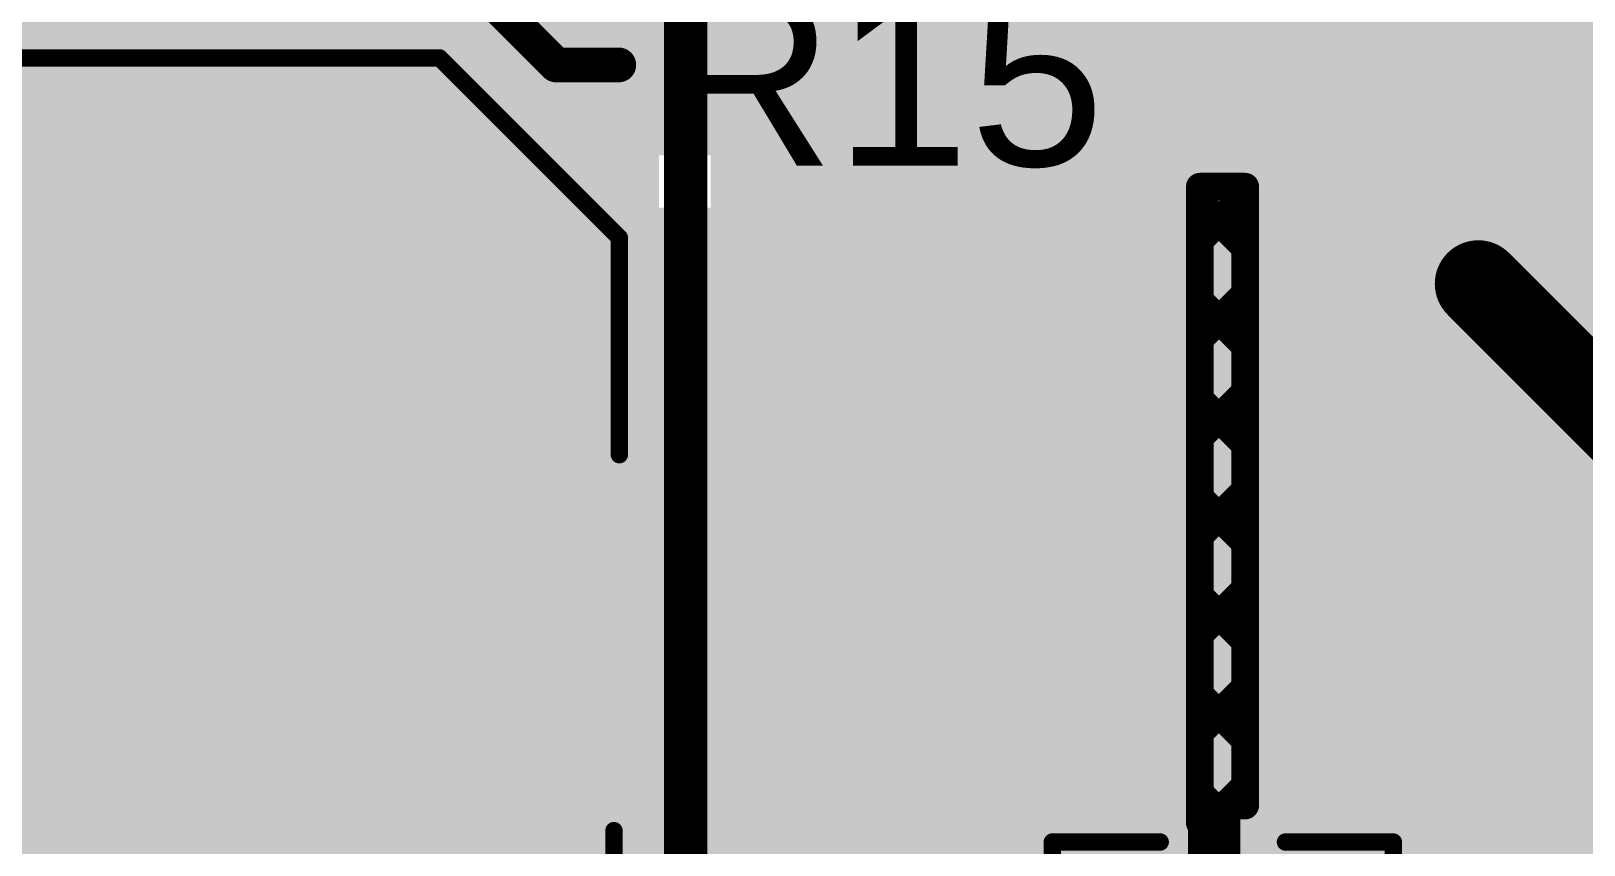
# Model space of a CAD drawing. Header units: millimetres. Extents: x -0.01 to 3.73, y -0.01 to 3.05.
# Drawn here: x 0.8641 to 1.3104, y 0.8129 to 1.0467 of the extents above; entities that cross this region are included whole.
import ezdxf

# ---------------------------------------------------------------- set-up
doc = ezdxf.new("R2010")
doc.units = ezdxf.units.MM
doc.header["$MEASUREMENT"] = 0
for name, color, linetype in [('BottomLayer', 5, 'Continuous'), ('BottomPaste', 16, 'Continuous'), ('BottomSolder', 6, 'Continuous'), ('TopLayer', 1, 'Continuous'), ('TopOverlay', 2, 'Continuous'), ('TopPaste', 8, 'Continuous'), ('TopSolder', 216, 'Continuous')]:
    doc.layers.add(name, color=color, linetype=linetype)
doc.styles.add('Arial', font='', dxfattribs={"height": 0.2})
doc.styles.get('Arial').set_extended_font_data('Arial')

# ---------------------------------------------------------------- blocks, each defined once
blk = doc.blocks.new('D2PAK_B_114')
at = {"layer": 'BottomLayer'}
blk.add_hatch(color=5, dxfattribs=at).paths.add_polyline_path([(0.21654, -0.40984), (-0.21654, -0.40984), (-0.21654, -0.02992), (0.21654, -0.02992)])
at = {"layer": 'BottomPaste'}
blk.add_hatch(color=16, dxfattribs=at).paths.add_polyline_path([(0.21654, -0.40984), (-0.21654, -0.40984), (-0.21654, -0.02992), (0.21654, -0.02992)])
at = {"layer": 'BottomSolder'}
blk.add_hatch(color=6, dxfattribs=at).paths.add_polyline_path([(0.22054, -0.41384), (-0.22054, -0.41384), (-0.22054, -0.02592), (0.22054, -0.02592)])
blk = doc.blocks.new('D2PAK_B_115')
at = {"layer": 'BottomLayer'}
blk.add_hatch(color=5, dxfattribs=at).paths.add_polyline_path([(0.21654, -0.40984), (-0.21654, -0.40984), (-0.21654, -0.02992), (0.21654, -0.02992)])
at = {"layer": 'BottomPaste'}
blk.add_hatch(color=16, dxfattribs=at).paths.add_polyline_path([(0.21654, -0.40984), (-0.21654, -0.40984), (-0.21654, -0.02992), (0.21654, -0.02992)])
at = {"layer": 'BottomSolder'}
blk.add_hatch(color=6, dxfattribs=at).paths.add_polyline_path([(0.22054, -0.41384), (-0.22054, -0.41384), (-0.22054, -0.02592), (0.22054, -0.02592)])
blk = doc.blocks.new('C__0603_199')
at = {"layer": 'TopLayer'}
for points in [[(-0.015, 0.0175), (-0.015, -0.0175), (-0.045, -0.0175), (-0.045, 0.0175)], [(0.045, 0.0175), (0.045, -0.0175), (0.015, -0.0175), (0.015, 0.0175)]]:
    blk.add_hatch(color=1, dxfattribs=at).paths.add_polyline_path(points)
at = {"layer": 'TopPaste'}
for points in [[(-0.015, 0.0175), (-0.015, -0.0175), (-0.045, -0.0175), (-0.045, 0.0175)], [(0.045, 0.0175), (0.045, -0.0175), (0.015, -0.0175), (0.015, 0.0175)]]:
    blk.add_hatch(color=8, dxfattribs=at).paths.add_polyline_path(points)
at = {"layer": 'TopSolder'}
for points in [[(-0.01264, 0.01986), (-0.01264, -0.01986), (-0.04736, -0.01986), (-0.04736, 0.01986)], [(0.04736, 0.01986), (0.04736, -0.01986), (0.01264, -0.01986), (0.01264, 0.01986)]]:
    blk.add_hatch(color=216, dxfattribs=at).paths.add_polyline_path(points)
at = {"layer": 'TopOverlay', "const_width": 0.005}
for points in [[(-0.049, 0.021), (-0.018, 0.021)], [(-0.049, -0.021), (-0.049, 0.021)], [(0.018, 0.021), (0.049, 0.021)], [(0.049, -0.021), (0.049, 0.021)], [(-0.049, -0.021), (-0.018, -0.021)], [(0.018, -0.021), (0.049, -0.021)]]:
    blk.add_lwpolyline(points, dxfattribs=at)
at = {"layer": 'TopOverlay', "const_width": 0.0025}
for points in [[(-0.05025, 0.021, 1), (-0.04775, 0.021, 1)], [(-0.05025, 0.021, 1), (-0.04775, 0.021, 1)], [(-0.01925, 0.021, 1), (-0.01675, 0.021, 1)], [(0.01675, 0.021, 1), (0.01925, 0.021, 1)], [(0.04775, 0.021, 1), (0.05025, 0.021, 1)], [(0.04775, 0.021, 1), (0.05025, 0.021, 1)], [(-0.05025, -0.021, 1), (-0.04775, -0.021, 1)], [(-0.05025, -0.021, 1), (-0.04775, -0.021, 1)], [(-0.01925, -0.021, 1), (-0.01675, -0.021, 1)], [(0.01675, -0.021, 1), (0.01925, -0.021, 1)], [(0.04775, -0.021, 1), (0.05025, -0.021, 1)], [(0.04775, -0.021, 1), (0.05025, -0.021, 1)]]:
    blk.add_lwpolyline(points, format="xyb", close=True, dxfattribs=at)
blk = doc.blocks.new('UCD1H221MNL1GS_201')
at = {"layer": 'TopLayer'}
blk.add_hatch(color=1, dxfattribs=at).paths.add_polyline_path([(-0.23622, 0.04921), (-0.07874, 0.04921), (-0.07874, -0.04921), (-0.23622, -0.04921)])
at = {"layer": 'TopPaste'}
blk.add_hatch(color=8, dxfattribs=at).paths.add_polyline_path([(-0.23622, 0.04921), (-0.07874, 0.04921), (-0.07874, -0.04921), (-0.23622, -0.04921)])
at = {"layer": 'TopSolder'}
blk.add_hatch(color=216, dxfattribs=at).paths.add_polyline_path([(-0.24022, 0.05321), (-0.07474, 0.05321), (-0.07474, -0.05321), (-0.24022, -0.05321)])
at = {"layer": 'TopOverlay', "const_width": 0.005}
for points in [[(-0.16763, 0.11737), (-0.16763, 0.055)], [(-0.16917, -0.053), (-0.16917, -0.11537)], [(-0.11754, -0.167), (-0.16917, -0.11537)], [(0.16753, -0.167), (-0.11754, -0.167)]]:
    blk.add_lwpolyline(points, dxfattribs=at)
at = {"layer": 'TopOverlay', "const_width": 0.0025}
for points in [[(-0.16888, 0.055, 1), (-0.16638, 0.055, 1)], [(-0.17042, -0.053, 1), (-0.16792, -0.053, 1)], [(-0.17042, -0.11537, 1), (-0.16792, -0.11537, 1)], [(-0.17042, -0.11537, 1), (-0.16792, -0.11537, 1)], [(-0.11879, -0.167, 1), (-0.11629, -0.167, 1)], [(-0.11879, -0.167, 1), (-0.11629, -0.167, 1)]]:
    blk.add_lwpolyline(points, format="xyb", close=True, dxfattribs=at)

msp = doc.modelspace()

# ---------------------------------------------------------------- hatches: boundary and pattern name
at = {"layer": 'BottomLayer'}
msp.add_hatch(color=5, dxfattribs=at).paths.add_polyline_path([(1.041, 0.799), (1.041, 1.23), (0.892, 1.23), (0.892, 0.799)])
at = {"layer": 'TopLayer'}
for points in [[(1.8, 1.079), (0.83176, 1.079), (0.83176, 1.011), (1.8, 1.011)], [(1.222, 0.767), (1.402, 0.767), (1.402, 1.034), (1.222, 1.034)], [(0.878, 0.725), (1.191, 0.725), (1.191, 0.996), (0.878, 0.996)]]:
    msp.add_hatch(color=1, dxfattribs=at).paths.add_polyline_path(points)

# ---------------------------------------------------------------- linework, layer by layer
at = {"layer": 'BottomLayer'}
for points, const_width in [([(1.05, 0.79), (1.05, 1.164)], 0.008), ([(1.05446, 0.77516), (1.05446, 1.164)], 0.008), ([(1.05, 1.03457), (1.05446, 1.03903)], 0.008), ([(1.05, 1.03457), (1.05446, 1.03903)], 0.008), ([(1.05, 1.03437), (1.05446, 1.0299)], 0.008), ([(1.05, 1.00628), (1.05446, 1.01075)], 0.008), ([(1.05, 1.00608), (1.05446, 1.00162)], 0.008), ([(1.05, 0.978), (1.05446, 0.98246)], 0.008), ([(1.28, 0.97412), (1.327, 0.92712)], 0.025), ([(1.05, 0.9778), (1.05446, 0.97334)], 0.008), ([(1.05, 0.94972), (1.05446, 0.95418)], 0.008), ([(1.05, 0.94952), (1.05446, 0.94505)], 0.008), ([(1.05, 0.92143), (1.05446, 0.9259)], 0.008), ([(1.05, 0.92123), (1.05446, 0.91677)], 0.008), ([(1.05, 0.89315), (1.05446, 0.89761)], 0.008), ([(1.05, 0.89295), (1.05446, 0.88848)], 0.008), ([(1.05, 0.86486), (1.05446, 0.86933)], 0.008), ([(1.05, 0.86466), (1.05446, 0.8602)], 0.008), ([(1.05, 0.83658), (1.05446, 0.84104)], 0.008), ([(1.05, 0.83638), (1.05446, 0.83191)], 0.008), ([(1.05, 0.80829), (1.05446, 0.81276)], 0.008)]:
    msp.add_lwpolyline(points, dxfattribs=dict(at, const_width=const_width))
for points, const_width in [([(1.05246, 1.03903, 1), (1.05646, 1.03903, 1)], 0.004), ([(1.05246, 1.03903, 1), (1.05646, 1.03903, 1)], 0.004), ([(1.048, 1.03457, 1), (1.052, 1.03457, 1)], 0.004), ([(1.048, 1.03457, 1), (1.052, 1.03457, 1)], 0.004), ([(1.048, 1.03437, 1), (1.052, 1.03437, 1)], 0.004), ([(1.05246, 1.0299, 1), (1.05646, 1.0299, 1)], 0.004), ([(1.05246, 1.01075, 1), (1.05646, 1.01075, 1)], 0.004), ([(1.048, 1.00628, 1), (1.052, 1.00628, 1)], 0.004), ([(1.048, 1.00608, 1), (1.052, 1.00608, 1)], 0.004), ([(1.05246, 1.00162, 1), (1.05646, 1.00162, 1)], 0.004), ([(1.05246, 0.98246, 1), (1.05646, 0.98246, 1)], 0.004), ([(1.27375, 0.97412, 1), (1.28625, 0.97412, 1)], 0.0125), ([(1.048, 0.978, 1), (1.052, 0.978, 1)], 0.004), ([(1.048, 0.9778, 1), (1.052, 0.9778, 1)], 0.004), ([(1.05246, 0.97334, 1), (1.05646, 0.97334, 1)], 0.004), ([(1.05246, 0.95418, 1), (1.05646, 0.95418, 1)], 0.004), ([(1.048, 0.94972, 1), (1.052, 0.94972, 1)], 0.004), ([(1.048, 0.94952, 1), (1.052, 0.94952, 1)], 0.004), ([(1.05246, 0.94505, 1), (1.05646, 0.94505, 1)], 0.004), ([(1.05246, 0.9259, 1), (1.05646, 0.9259, 1)], 0.004), ([(1.048, 0.92143, 1), (1.052, 0.92143, 1)], 0.004), ([(1.048, 0.92123, 1), (1.052, 0.92123, 1)], 0.004), ([(1.05246, 0.91677, 1), (1.05646, 0.91677, 1)], 0.004), ([(1.05246, 0.89761, 1), (1.05646, 0.89761, 1)], 0.004), ([(1.048, 0.89315, 1), (1.052, 0.89315, 1)], 0.004), ([(1.048, 0.89295, 1), (1.052, 0.89295, 1)], 0.004), ([(1.05246, 0.88848, 1), (1.05646, 0.88848, 1)], 0.004), ([(1.05246, 0.86933, 1), (1.05646, 0.86933, 1)], 0.004), ([(1.048, 0.86486, 1), (1.052, 0.86486, 1)], 0.004), ([(1.048, 0.86466, 1), (1.052, 0.86466, 1)], 0.004), ([(1.05246, 0.8602, 1), (1.05646, 0.8602, 1)], 0.004), ([(1.05246, 0.84104, 1), (1.05646, 0.84104, 1)], 0.004), ([(1.048, 0.83658, 1), (1.052, 0.83658, 1)], 0.004), ([(1.048, 0.83638, 1), (1.052, 0.83638, 1)], 0.004), ([(1.05246, 0.83191, 1), (1.05646, 0.83191, 1)], 0.004), ([(1.05246, 0.81276, 1), (1.05646, 0.81276, 1)], 0.004)]:
    msp.add_lwpolyline(points, format="xyb", close=True, dxfattribs=dict(at, const_width=const_width))
at = {"layer": 'TopLayer', "const_width": 0.008}
for points in [[(1.2, 0.81922), (1.2, 1.002)], [(1.2, 1.002), (1.213, 1.002)], [(1.213, 0.82422), (1.213, 1.002)], [(1.2, 0.98658), (1.213, 0.99958)], [(1.2, 0.99751), (1.213, 0.98451)], [(1.2, 0.95829), (1.213, 0.97129)], [(1.2, 0.96922), (1.213, 0.95622)], [(1.2, 0.93001), (1.213, 0.94301)], [(1.2, 0.94094), (1.213, 0.92794)], [(1.2, 0.90173), (1.213, 0.91473)], [(1.2, 0.91265), (1.213, 0.89965)], [(1.2, 0.87344), (1.213, 0.88644)], [(1.2, 0.88437), (1.213, 0.87137)], [(1.2, 0.84516), (1.213, 0.85816)], [(1.2, 0.85608), (1.213, 0.84308)], [(1.2, 0.8278), (1.20759, 0.82021)], [(1.20059, 0.81746), (1.213, 0.82987)], [(1.20759, 0.82422), (1.213, 0.82422)], [(1.20759, 0.76581), (1.20759, 0.82422)], [(1.20059, 0.76622), (1.20059, 0.81922)]]:
    msp.add_lwpolyline(points, dxfattribs=at)
at = {"layer": 'TopLayer', "const_width": 0.004}
for points in [[(1.198, 1.002, 1), (1.202, 1.002, 1)], [(1.198, 1.002, 1), (1.202, 1.002, 1)], [(1.211, 1.002, 1), (1.215, 1.002, 1)], [(1.211, 1.002, 1), (1.215, 1.002, 1)], [(1.198, 0.99751, 1), (1.202, 0.99751, 1)], [(1.211, 0.99958, 1), (1.215, 0.99958, 1)], [(1.198, 0.98658, 1), (1.202, 0.98658, 1)], [(1.211, 0.98451, 1), (1.215, 0.98451, 1)], [(1.198, 0.96922, 1), (1.202, 0.96922, 1)], [(1.211, 0.97129, 1), (1.215, 0.97129, 1)], [(1.198, 0.95829, 1), (1.202, 0.95829, 1)], [(1.211, 0.95622, 1), (1.215, 0.95622, 1)], [(1.211, 0.94301, 1), (1.215, 0.94301, 1)], [(1.198, 0.94094, 1), (1.202, 0.94094, 1)], [(1.198, 0.93001, 1), (1.202, 0.93001, 1)], [(1.211, 0.92794, 1), (1.215, 0.92794, 1)], [(1.198, 0.91265, 1), (1.202, 0.91265, 1)], [(1.211, 0.91473, 1), (1.215, 0.91473, 1)], [(1.198, 0.90173, 1), (1.202, 0.90173, 1)], [(1.211, 0.89965, 1), (1.215, 0.89965, 1)], [(1.198, 0.88437, 1), (1.202, 0.88437, 1)], [(1.211, 0.88644, 1), (1.215, 0.88644, 1)], [(1.198, 0.87344, 1), (1.202, 0.87344, 1)], [(1.211, 0.87137, 1), (1.215, 0.87137, 1)], [(1.211, 0.85816, 1), (1.215, 0.85816, 1)], [(1.198, 0.85608, 1), (1.202, 0.85608, 1)], [(1.198, 0.84516, 1), (1.202, 0.84516, 1)], [(1.211, 0.84308, 1), (1.215, 0.84308, 1)], [(1.198, 0.8278, 1), (1.202, 0.8278, 1)], [(1.211, 0.82987, 1), (1.215, 0.82987, 1)], [(1.20559, 0.82422, 1), (1.20959, 0.82422, 1)], [(1.20559, 0.82422, 1), (1.20959, 0.82422, 1)], [(1.211, 0.82422, 1), (1.215, 0.82422, 1)], [(1.211, 0.82422, 1), (1.215, 0.82422, 1)], [(1.198, 0.81922, 1), (1.202, 0.81922, 1)], [(1.19859, 0.81922, 1), (1.20259, 0.81922, 1)], [(1.19859, 0.81746, 1), (1.20259, 0.81746, 1)], [(1.20559, 0.82021, 1), (1.20959, 0.82021, 1)]]:
    msp.add_lwpolyline(points, format="xyb", close=True, dxfattribs=at)
at = {"layer": 'TopOverlay', "const_width": 0.01}
for points in [[(0.988, 1.064), (1.015, 1.037)], [(1.015, 1.037), (1.033, 1.037)]]:
    msp.add_lwpolyline(points, dxfattribs=at)
at = {"layer": 'TopOverlay', "const_width": 0.005}
for points in [[(1.0125, 1.037, 1), (1.0175, 1.037, 1)], [(1.0125, 1.037, 1), (1.0175, 1.037, 1)], [(1.0305, 1.037, 1), (1.0355, 1.037, 1)]]:
    msp.add_lwpolyline(points, format="xyb", close=True, dxfattribs=at)

# ---------------------------------------------------------------- block references
for name, p in [('D2PAK_B_114', (0.824, 1.195)), ('D2PAK_B_115', (1.28, 1.194)), ('C__0603_199', (1.20659, 0.79272))]:
    msp.add_blockref(name, p)
at = {"rotation": 180}
msp.add_blockref('UCD1H221MNL1GS_201', (0.864, 0.872), dxfattribs=at)

# ---------------------------------------------------------------- texts
at = {"layer": 'TopOverlay', "style": 'Arial'}
msp.add_text('R15', height=0.05, dxfattribs=at).set_placement((1.04452, 1.00801))

doc.saveas('drawing.dxf')
